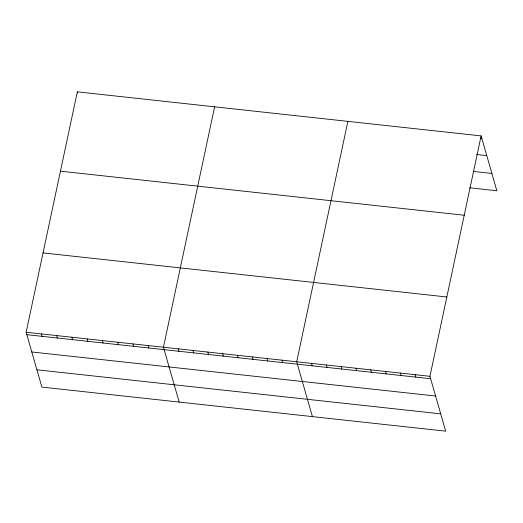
<?xml version="1.0" encoding="UTF-8"?>
<svg xmlns="http://www.w3.org/2000/svg" width="523" height="523" viewBox="0 0 523 523"><rect width="100%" height="100%" fill="white"/><g stroke="black" fill="none" stroke-linecap="round" stroke-linejoin="round"><path stroke-width="0.78" d="M481.121 135.902L429.939 376.305L445.668 431.155L41.879 387.098L26.15 332.255L77.332 91.845L481.121 135.902L496.85 190.745L469.576 187.77M214.62 106.823L163.438 347.233L179.167 402.076M347.873 121.362L296.691 361.772L312.414 416.615M480.258 138.15L481.82 138.32M476.649 154.514L486.776 155.619M473.184 171.407L491.888 173.446M60.439 171.178L464.234 215.234M43.043 252.916L446.832 296.972M26.15 332.255L429.939 376.305M26.843 334.674L430.638 378.73M31.805 351.972L435.594 396.029M36.917 369.8L440.706 413.85M415.138 374.69L415.831 377.109M400.33 373.076L401.023 375.494M385.523 371.461L386.216 373.88M370.715 369.846L371.415 372.265M355.915 368.231L356.608 370.65M341.107 366.616L341.8 369.035M326.3 365.002L326.993 367.421M311.499 363.387L312.192 365.806M281.884 360.151L282.577 362.576M267.076 358.536L267.769 360.962M252.276 356.921L252.969 359.347M237.468 355.307L238.161 357.732M222.661 353.692L223.354 356.111M207.853 352.077L208.553 354.496M193.052 350.462L193.745 352.881M178.245 348.848L178.938 351.266M77.332 91.845L77.679 93.055M148.186 345.566L148.878 347.991M132.934 343.905L133.627 346.324M117.675 342.238L118.368 344.657M102.423 340.578L103.116 342.996M87.164 338.911L87.864 341.329M71.913 337.243L72.605 339.669M56.661 335.583L57.353 338.002M41.402 333.916L42.102 336.341"/></g></svg>
